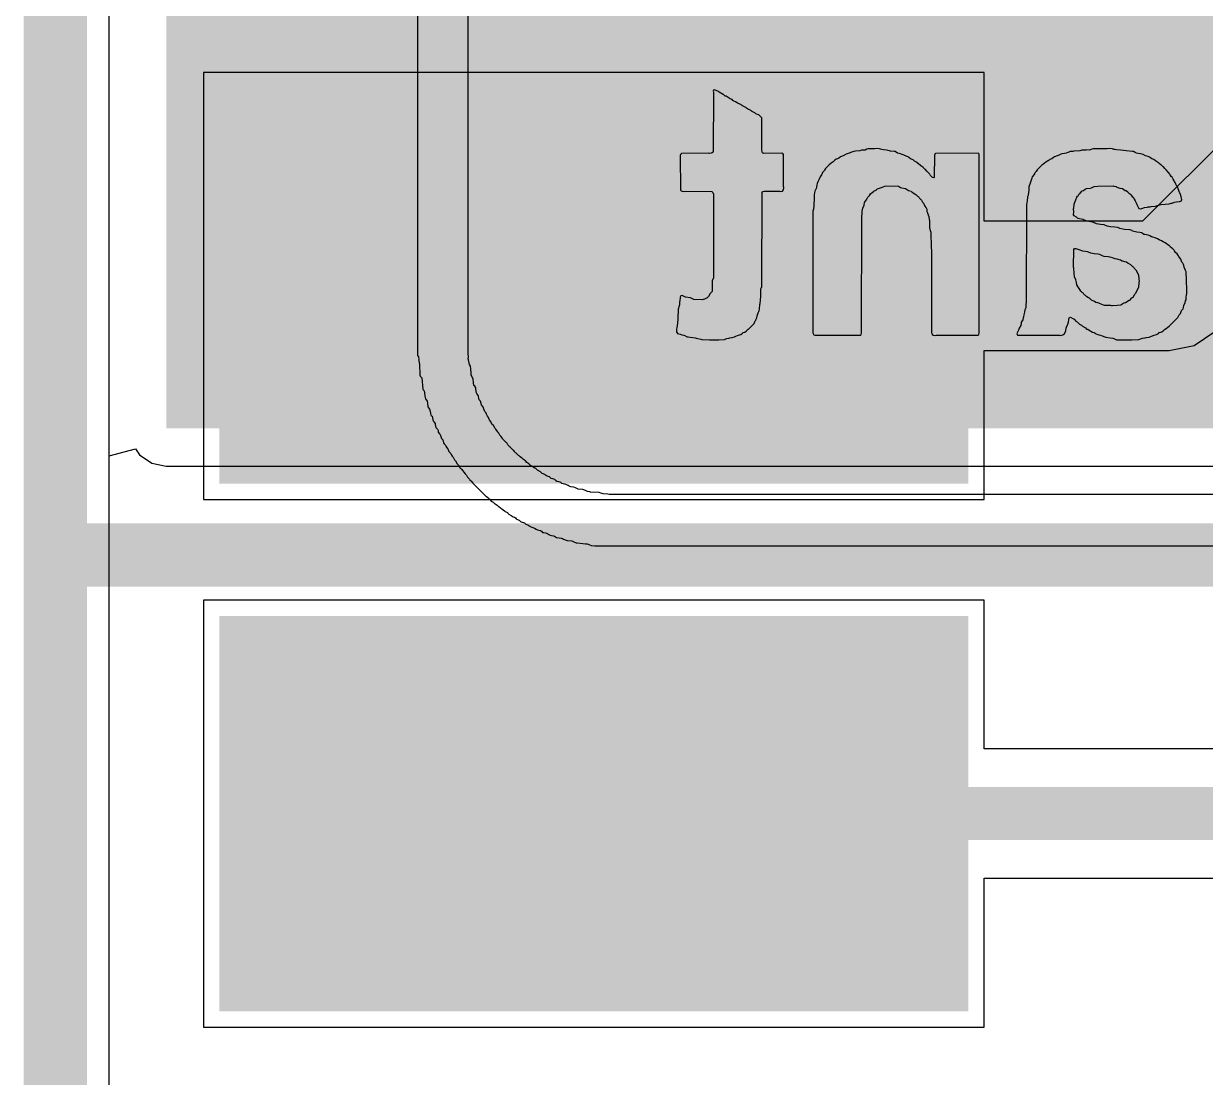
# Model space of a CAD drawing. Header units: inches. Extents: x -48 to 200, y -49 to 27.
# Drawn here: x -0.073 to 0.1508, y 0.832 to 1.0317 of the extents above; entities that cross this region are included whole.
import ezdxf

# ---------------------------------------------------------------- set-up
doc = ezdxf.new("R2010")
doc.units = ezdxf.units.IN
doc.header["$MEASUREMENT"] = 0
for name, color, linetype in [('Board Outline', 216, 'Continuous'), ('Bottom Layer', 5, 'Continuous'), ('Bottom Overlay', 54, 'Continuous'), ('Dimension', 6, 'Continuous'), ('Top Layer', 1, 'Continuous'), ('Top Paste', 8, 'Continuous'), ('Top Solder', 216, 'Continuous')]:
    doc.layers.add(name, color=color, linetype=linetype)

# ---------------------------------------------------------------- blocks, each defined once
blk = doc.blocks.new('ACDC56_41SURKWA_F01_20')
at = {"layer": 'Top Layer'}
for points in [[(0.44094, 0.01654), (0.30709, 0.01654), (0.30709, 0.08346), (0.44094, 0.08346)], [(0.44094, -0.08346), (0.30709, -0.08346), (0.30709, -0.01654), (0.44094, -0.01654)]]:
    blk.add_hatch(color=1, dxfattribs=at).paths.add_polyline_path(points)
at = {"layer": 'Top Paste'}
for points in [[(0.44094, 0.01654), (0.30709, 0.01654), (0.30709, 0.08346), (0.44094, 0.08346)], [(0.44094, -0.08346), (0.30709, -0.08346), (0.30709, -0.01654), (0.44094, -0.01654)]]:
    blk.add_hatch(color=8, dxfattribs=at).paths.add_polyline_path(points)
at = {"layer": 'Top Solder'}
for points in [[(0.44494, 0.01254), (0.30309, 0.01254), (0.30309, 0.08746), (0.44494, 0.08746)], [(0.44494, -0.08746), (0.30309, -0.08746), (0.30309, -0.01254), (0.44494, -0.01254)]]:
    blk.add_hatch(color=216, dxfattribs=at).paths.add_polyline_path(points)

msp = doc.modelspace()

# ---------------------------------------------------------------- hatches: boundary and pattern name
at = {"layer": 'Bottom Layer'}
for points in [[(-0.046, 0.955), (0.014, 0.955), (0.014, 1.676), (-0.046, 1.676)], [(-0.046, 0.955), (0.237, 0.955), (0.237, 1.042), (-0.046, 1.042)]]:
    msp.add_hatch(color=5, dxfattribs=at).paths.add_polyline_path(points)

# ---------------------------------------------------------------- linework, layer by layer
at = {"layer": 'Board Outline'}
msp.add_lwpolyline([(-0.067, -0.069, 0.012, 0.012, 0), (-0.067, 1.931, 0.012, 0.012, 0)], format="xyseb", dxfattribs=at)
at = {"layer": 'Bottom Layer'}
for p, q in [((-0.0568, 0.94976), (-0.0518, 0.95109)), ((-0.0568, -0.0588), (-0.0568, 0.94976)), ((-0.0518, 0.95109), (-0.05105, 0.94995)), ((-0.05105, 0.94995), (-0.04873, 0.94841)), ((-0.04873, 0.94841), (-0.046, 0.94786)), ((-0.046, 0.94786), (0.237, 0.94786))]:
    msp.add_line(p, q, dxfattribs=at)
at = {"layer": 'Bottom Overlay'}
for p, q in [((0.00156, 1.1262), (0.00161, 0.96883)), ((0.01117, 0.97141), (0.01119, 1.12592)), ((0.05768, 1.01911), (0.0576, 1.01887)), ((0.0576, 1.01887), (0.05765, 1.01872)), ((0.05765, 1.01872), (0.0576, 1.00741)), ((0.05778, 1.01916), (0.05768, 1.01911)), ((0.05814, 1.019), (0.05778, 1.01916)), ((0.05861, 1.0188), (0.05814, 1.019)), ((0.05871, 1.01869), (0.05861, 1.0188)), ((0.05949, 1.01828), (0.05871, 1.01869)), ((0.05959, 1.01823), (0.05949, 1.01828)), ((0.05985, 1.01797), (0.05959, 1.01823)), ((0.06005, 1.01792), (0.05985, 1.01797)), ((0.06044, 1.01769), (0.06005, 1.01792)), ((0.06085, 1.01743), (0.06044, 1.01769)), ((0.06119, 1.0173), (0.06085, 1.01743)), ((0.06134, 1.01714), (0.06119, 1.0173)), ((0.06145, 1.01709), (0.06134, 1.01714)), ((0.06153, 1.01702), (0.06145, 1.01709)), ((0.06186, 1.01689), (0.06153, 1.01702)), ((0.06217, 1.01668), (0.06186, 1.01689)), ((0.06235, 1.01655), (0.06217, 1.01668)), ((0.06284, 1.01637), (0.06235, 1.01655)), ((0.06295, 1.01627), (0.06284, 1.01637)), ((0.06305, 1.01622), (0.06295, 1.01627)), ((0.06315, 1.01611), (0.06305, 1.01622)), ((0.06351, 1.01591), (0.06315, 1.01611)), ((0.06377, 1.0158), (0.06351, 1.01591)), ((0.06393, 1.01565), (0.06377, 1.0158)), ((0.06429, 1.01544), (0.06393, 1.01565)), ((0.06465, 1.01529), (0.06429, 1.01544)), ((0.06475, 1.01523), (0.06465, 1.01529)), ((0.06486, 1.01513), (0.06475, 1.01523)), ((0.06504, 1.015), (0.06486, 1.01513)), ((0.06537, 1.01487), (0.06504, 1.015)), ((0.06548, 1.01477), (0.06537, 1.01487)), ((0.06558, 1.01472), (0.06548, 1.01477)), ((0.06571, 1.01459), (0.06558, 1.01472)), ((0.06597, 1.01448), (0.06571, 1.01459)), ((0.06625, 1.01441), (0.06597, 1.01448)), ((0.06679, 1.01387), (0.06625, 1.01441)), ((0.06685, 1.00782), (0.06679, 1.01387)), ((0.05747, 1.00723), (0.05737, 1.00718)), ((0.0575, 1.00731), (0.05747, 1.00723)), ((0.0576, 1.00741), (0.0575, 1.00731)), ((0.0669, 1.00731), (0.06685, 1.00782)), ((0.06697, 1.00723), (0.0669, 1.00731)), ((0.06716, 1.0071), (0.06697, 1.00723)), ((0.08379, 1.00731), (0.08355, 1.00718)), ((0.08404, 1.00741), (0.08379, 1.00731)), ((0.08425, 1.00746), (0.08404, 1.00741)), ((0.08456, 1.00751), (0.08425, 1.00746)), ((0.08541, 1.00759), (0.08456, 1.00751)), ((0.08567, 1.00769), (0.08541, 1.00759)), ((0.08639, 1.00774), (0.08567, 1.00769)), ((0.08673, 1.00793), (0.08639, 1.00774)), ((0.08694, 1.00798), (0.08673, 1.00793)), ((0.0882, 1.00795), (0.08694, 1.00798)), ((0.08856, 1.008), (0.0882, 1.00795)), ((0.08908, 1.00795), (0.08856, 1.008)), ((0.08929, 1.0079), (0.08908, 1.00795)), ((0.08957, 1.00782), (0.08929, 1.0079)), ((0.08988, 1.00777), (0.08957, 1.00782)), ((0.0904, 1.00772), (0.08988, 1.00777)), ((0.09066, 1.00767), (0.0904, 1.00772)), ((0.09099, 1.00759), (0.09066, 1.00767)), ((0.0912, 1.00754), (0.09099, 1.00759)), ((0.09187, 1.00749), (0.0912, 1.00754)), ((0.09208, 1.00743), (0.09187, 1.00749)), ((0.09254, 1.00712), (0.09208, 1.00743)), ((0.12477, 1.00728), (0.12443, 1.00715)), ((0.12498, 1.00733), (0.12477, 1.00728)), ((0.12523, 1.00743), (0.12498, 1.00733)), ((0.12575, 1.00749), (0.12523, 1.00743)), ((0.12591, 1.00754), (0.12575, 1.00749)), ((0.12704, 1.00759), (0.12591, 1.00754)), ((0.12725, 1.00764), (0.12704, 1.00759)), ((0.1274, 1.00769), (0.12725, 1.00764)), ((0.12818, 1.00774), (0.1274, 1.00769)), ((0.12833, 1.0078), (0.12818, 1.00774)), ((0.1288, 1.00774), (0.12833, 1.0078)), ((0.12901, 1.0078), (0.1288, 1.00774)), ((0.12934, 1.00793), (0.12901, 1.0078)), ((0.1296, 1.00798), (0.12934, 1.00793)), ((0.13221, 1.00795), (0.1296, 1.00798)), ((0.13272, 1.008), (0.13221, 1.00795)), ((0.13324, 1.00795), (0.13272, 1.008)), ((0.13352, 1.00787), (0.13324, 1.00795)), ((0.13373, 1.00782), (0.13352, 1.00787)), ((0.13399, 1.00777), (0.13373, 1.00782)), ((0.13482, 1.00772), (0.13399, 1.00777)), ((0.1358, 1.00756), (0.13482, 1.00772)), ((0.13701, 1.00749), (0.1358, 1.00756)), ((0.13722, 1.00743), (0.13701, 1.00749)), ((0.13755, 1.00725), (0.13722, 1.00743)), ((0.13781, 1.00715), (0.13755, 1.00725)), ((0.0514, 1.00689), (0.05135, 1.00669)), ((0.05135, 1.00669), (0.0514, 1.00013)), ((0.05158, 1.00707), (0.0514, 1.00689)), ((0.05675, 1.00712), (0.05158, 1.00707)), ((0.0569, 1.00707), (0.05675, 1.00712)), ((0.05721, 1.00712), (0.0569, 1.00707)), ((0.05737, 1.00718), (0.05721, 1.00712)), ((0.07049, 1.00712), (0.06716, 1.0071)), ((0.07077, 1.00705), (0.07049, 1.00712)), ((0.0709, 1.00687), (0.07077, 1.00705)), ((0.07095, 1.00666), (0.0709, 1.00687)), ((0.07093, 1.0008), (0.07095, 1.00666)), ((0.07994, 1.00527), (0.07952, 1.00485)), ((0.0803, 1.00552), (0.07994, 1.00527)), ((0.0804, 1.00558), (0.0803, 1.00552)), ((0.08058, 1.00576), (0.0804, 1.00558)), ((0.08087, 1.00599), (0.08058, 1.00576)), ((0.08113, 1.00609), (0.08087, 1.00599)), ((0.08141, 1.00622), (0.08113, 1.00609)), ((0.08172, 1.00643), (0.08141, 1.00622)), ((0.08221, 1.00661), (0.08172, 1.00643)), ((0.08278, 1.00697), (0.08221, 1.00661)), ((0.08319, 1.00707), (0.08278, 1.00697)), ((0.08355, 1.00718), (0.08319, 1.00707)), ((0.09285, 1.00707), (0.09254, 1.00712)), ((0.09306, 1.00702), (0.09285, 1.00707)), ((0.09342, 1.00692), (0.09306, 1.00702)), ((0.09378, 1.00676), (0.09342, 1.00692)), ((0.09386, 1.00669), (0.09378, 1.00676)), ((0.09435, 1.0065), (0.09386, 1.00669)), ((0.09455, 1.00645), (0.09435, 1.0065)), ((0.09468, 1.00632), (0.09455, 1.00645)), ((0.09497, 1.00609), (0.09468, 1.00632)), ((0.09548, 1.00589), (0.09497, 1.00609)), ((0.09574, 1.00563), (0.09548, 1.00589)), ((0.0961, 1.00542), (0.09574, 1.00563)), ((0.09621, 1.00537), (0.0961, 1.00542)), ((0.09623, 1.00529), (0.09621, 1.00537)), ((0.09678, 1.0049), (0.09623, 1.00529)), ((0.09954, 1.00674), (0.09949, 1.00255)), ((0.09959, 1.00694), (0.09954, 1.00674)), ((0.09972, 1.00707), (0.09959, 1.00694)), ((0.10778, 1.00712), (0.09972, 1.00707)), ((0.10796, 1.00694), (0.10778, 1.00712)), ((0.10801, 1.00601), (0.10796, 1.00694)), ((0.10801, 1.00596), (0.10801, 1.00601)), ((0.10801, 0.97306), (0.10801, 1.00596)), ((0.12022, 1.00511), (0.11986, 1.0049)), ((0.1203, 1.00519), (0.12022, 1.00511)), ((0.12059, 1.00542), (0.1203, 1.00519)), ((0.12095, 1.00563), (0.12059, 1.00542)), ((0.12105, 1.00568), (0.12095, 1.00563)), ((0.12121, 1.00583), (0.12105, 1.00568)), ((0.12131, 1.00589), (0.12121, 1.00583)), ((0.12139, 1.00596), (0.12131, 1.00589)), ((0.12172, 1.00609), (0.12139, 1.00596)), ((0.12208, 1.00635), (0.12172, 1.00609)), ((0.12226, 1.00643), (0.12208, 1.00635)), ((0.12276, 1.00661), (0.12226, 1.00643)), ((0.12312, 1.00676), (0.12276, 1.00661)), ((0.12322, 1.00681), (0.12312, 1.00676)), ((0.1233, 1.00689), (0.12322, 1.00681)), ((0.12363, 1.00702), (0.1233, 1.00689)), ((0.12415, 1.00707), (0.12363, 1.00702)), ((0.12443, 1.00715), (0.12415, 1.00707)), ((0.13807, 1.0071), (0.13781, 1.00715)), ((0.13851, 1.00702), (0.13807, 1.0071)), ((0.13903, 1.00687), (0.13851, 1.00702)), ((0.13946, 1.00663), (0.13903, 1.00687)), ((0.14001, 1.0065), (0.13946, 1.00663)), ((0.14026, 1.0064), (0.14001, 1.0065)), ((0.14042, 1.00625), (0.14026, 1.0064)), ((0.1407, 1.00607), (0.14042, 1.00625)), ((0.14104, 1.00594), (0.1407, 1.00607)), ((0.1414, 1.00568), (0.14104, 1.00594)), ((0.14176, 1.00547), (0.1414, 1.00568)), ((0.14187, 1.00537), (0.14176, 1.00547)), ((0.14197, 1.00532), (0.14187, 1.00537)), ((0.1421, 1.00519), (0.14197, 1.00532)), ((0.14238, 1.00496), (0.1421, 1.00519)), ((0.0781, 1.00302), (0.07785, 1.00266)), ((0.07816, 1.00312), (0.0781, 1.00302)), ((0.07831, 1.00348), (0.07816, 1.00312)), ((0.07862, 1.00379), (0.07831, 1.00348)), ((0.07867, 1.0039), (0.07862, 1.00379)), ((0.07888, 1.00421), (0.07867, 1.0039)), ((0.07893, 1.00431), (0.07888, 1.00421)), ((0.07901, 1.00434), (0.07893, 1.00431)), ((0.0794, 1.00472), (0.07901, 1.00434)), ((0.07945, 1.00483), (0.0794, 1.00472)), ((0.07952, 1.00485), (0.07945, 1.00483)), ((0.09688, 1.00485), (0.09678, 1.0049)), ((0.09691, 1.00477), (0.09688, 1.00485)), ((0.09703, 1.00465), (0.09691, 1.00477)), ((0.0974, 1.00444), (0.09703, 1.00465)), ((0.09758, 1.00426), (0.0974, 1.00444)), ((0.09763, 1.00415), (0.09758, 1.00426)), ((0.09771, 1.00408), (0.09763, 1.00415)), ((0.09781, 1.00403), (0.09771, 1.00408)), ((0.09809, 1.00374), (0.09781, 1.00403)), ((0.09814, 1.00364), (0.09809, 1.00374)), ((0.09833, 1.00351), (0.09814, 1.00364)), ((0.09856, 1.00323), (0.09833, 1.00351)), ((0.09861, 1.00312), (0.09856, 1.00323)), ((0.09871, 1.00302), (0.09861, 1.00312)), ((0.09876, 1.00292), (0.09871, 1.00302)), ((0.09915, 1.00253), (0.09876, 1.00292)), ((0.11834, 1.00302), (0.11811, 1.00273)), ((0.11855, 1.00338), (0.11834, 1.00302)), ((0.1186, 1.00348), (0.11855, 1.00338)), ((0.11875, 1.00364), (0.1186, 1.00348)), ((0.11896, 1.004), (0.11875, 1.00364)), ((0.11986, 1.0049), (0.11896, 1.004)), ((0.14249, 1.0049), (0.14238, 1.00496)), ((0.1428, 1.00459), (0.14249, 1.0049)), ((0.1429, 1.00454), (0.1428, 1.00459)), ((0.14318, 1.00426), (0.1429, 1.00454)), ((0.14323, 1.00415), (0.14318, 1.00426)), ((0.14342, 1.00397), (0.14323, 1.00415)), ((0.14383, 1.00346), (0.14342, 1.00397)), ((0.14393, 1.00341), (0.14383, 1.00346)), ((0.14411, 1.00317), (0.14393, 1.00341)), ((0.14416, 1.00307), (0.14411, 1.00317)), ((0.14434, 1.00273), (0.14416, 1.00307)), ((0.07098, 1.00064), (0.07093, 1.0008)), ((0.07093, 1.00018), (0.07098, 1.00064)), ((0.07715, 1.00067), (0.0771, 1.00046)), ((0.07723, 1.00116), (0.07715, 1.00067)), ((0.07728, 1.00137), (0.07723, 1.00116)), ((0.07743, 1.00173), (0.07728, 1.00137)), ((0.07769, 1.00219), (0.07743, 1.00173)), ((0.07774, 1.0024), (0.07769, 1.00219)), ((0.07785, 1.00266), (0.07774, 1.0024)), ((0.08872, 1.00036), (0.08908, 1.00051)), ((0.08908, 1.00051), (0.08929, 1.00057)), ((0.08929, 1.00057), (0.08978, 1.00075)), ((0.08978, 1.00075), (0.09011, 1.00088)), ((0.09011, 1.00088), (0.09047, 1.00093)), ((0.09047, 1.00093), (0.0927, 1.00088)), ((0.0927, 1.00088), (0.09311, 1.00062)), ((0.09311, 1.00062), (0.09332, 1.00057)), ((0.09332, 1.00057), (0.09404, 1.00046)), ((0.09941, 1.00248), (0.09915, 1.00253)), ((0.09949, 1.00255), (0.09941, 1.00248)), ((0.11741, 1.00075), (0.11736, 0.99997)), ((0.11746, 1.00095), (0.11741, 1.00075)), ((0.11759, 1.00129), (0.11746, 1.00095)), ((0.11785, 1.00201), (0.11759, 1.00129)), ((0.11793, 1.0024), (0.11785, 1.00201)), ((0.11803, 1.00266), (0.11793, 1.0024)), ((0.11811, 1.00273), (0.11803, 1.00266)), ((0.12833, 1.00046), (0.12903, 1.00054)), ((0.12903, 1.00054), (0.12924, 1.00059)), ((0.12924, 1.00059), (0.12978, 1.00082)), ((0.12978, 1.00082), (0.13043, 1.0009)), ((0.13043, 1.0009), (0.13334, 1.00093)), ((0.13334, 1.00093), (0.1335, 1.00088)), ((0.1335, 1.00088), (0.13396, 1.00082)), ((0.13396, 1.00082), (0.13407, 1.00072)), ((0.13407, 1.00072), (0.13443, 1.00057)), ((0.13443, 1.00057), (0.13463, 1.00051)), ((0.13463, 1.00051), (0.1351, 1.00046)), ((0.14453, 1.00261), (0.14434, 1.00273)), ((0.14473, 1.00224), (0.14453, 1.00261)), ((0.14489, 1.00188), (0.14473, 1.00224)), ((0.14499, 1.00178), (0.14489, 1.00188)), ((0.14512, 1.0016), (0.14499, 1.00178)), ((0.14525, 1.00126), (0.14512, 1.0016)), ((0.1454, 1.0009), (0.14525, 1.00126)), ((0.14546, 1.0008), (0.1454, 1.0009)), ((0.14558, 1.00067), (0.14546, 1.0008)), ((0.14569, 1.00041), (0.14558, 1.00067)), ((0.0514, 1.00013), (0.05153, 1)), ((0.05153, 1), (0.05194, 0.99989)), ((0.05194, 0.99989), (0.05246, 0.99995)), ((0.05246, 0.99995), (0.05737, 0.99989)), ((0.05737, 0.99989), (0.05755, 0.99971)), ((0.05755, 0.99971), (0.05765, 0.99935)), ((0.05765, 0.99935), (0.05768, 0.98352)), ((0.06685, 0.98205), (0.0669, 0.99971)), ((0.0669, 0.99971), (0.06703, 0.99989)), ((0.06703, 0.99989), (0.06723, 0.99995)), ((0.06723, 0.99995), (0.06777, 0.99992)), ((0.06777, 0.99992), (0.07018, 0.99995)), ((0.07018, 0.99995), (0.07033, 0.99989)), ((0.07033, 0.99989), (0.07072, 0.99997)), ((0.07072, 0.99997), (0.07093, 1.00018)), ((0.07671, 0.99853), (0.07666, 0.99723)), ((0.07676, 0.9992), (0.07671, 0.99853)), ((0.07681, 0.99971), (0.07676, 0.9992)), ((0.07687, 0.99992), (0.07681, 0.99971)), ((0.07699, 1.0002), (0.07687, 0.99992)), ((0.0771, 1.00046), (0.07699, 1.0002)), ((0.08642, 0.99796), (0.08663, 0.99827)), ((0.08663, 0.99827), (0.08676, 0.9986)), ((0.08676, 0.9986), (0.08683, 0.99868)), ((0.08683, 0.99868), (0.08689, 0.99878)), ((0.08689, 0.99878), (0.08714, 0.99904)), ((0.08714, 0.99904), (0.08719, 0.99914)), ((0.08719, 0.99914), (0.08743, 0.99943)), ((0.08743, 0.99943), (0.08771, 0.99966)), ((0.08771, 0.99966), (0.08794, 0.99989)), ((0.08794, 0.99989), (0.08805, 0.99995)), ((0.08805, 0.99995), (0.08851, 1.0002)), ((0.08851, 1.0002), (0.08862, 1.00031)), ((0.08862, 1.00031), (0.08872, 1.00036)), ((0.09404, 1.00046), (0.09461, 1.0001)), ((0.09461, 1.0001), (0.0951, 0.99992)), ((0.0951, 0.99992), (0.09517, 0.99984)), ((0.09517, 0.99984), (0.09528, 0.99979)), ((0.09528, 0.99979), (0.09538, 0.99969)), ((0.09538, 0.99969), (0.09548, 0.99964)), ((0.09548, 0.99964), (0.09598, 0.9993)), ((0.09598, 0.9993), (0.09621, 0.99907)), ((0.09621, 0.99907), (0.09631, 0.99902)), ((0.09631, 0.99902), (0.09644, 0.99894)), ((0.09644, 0.99894), (0.09649, 0.99884)), ((0.09649, 0.99884), (0.0966, 0.99873)), ((0.0966, 0.99873), (0.09665, 0.99863)), ((0.09665, 0.99863), (0.09706, 0.99822)), ((0.11715, 0.99889), (0.1171, 0.99806)), ((0.11725, 0.99914), (0.11715, 0.99889)), ((0.11731, 0.99982), (0.11725, 0.99914)), ((0.11736, 0.99997), (0.11731, 0.99982)), ((0.12604, 0.99765), (0.12629, 0.99832)), ((0.12629, 0.99832), (0.12647, 0.99881)), ((0.12647, 0.99881), (0.1266, 0.99899)), ((0.1266, 0.99899), (0.12671, 0.99909)), ((0.12671, 0.99909), (0.12691, 0.99945)), ((0.12691, 0.99945), (0.12709, 0.99958)), ((0.12709, 0.99958), (0.12751, 1)), ((0.12751, 1), (0.12777, 1.0001)), ((0.12777, 1.0001), (0.12805, 1.00033)), ((0.12805, 1.00033), (0.12833, 1.00046)), ((0.1351, 1.00046), (0.13562, 1.0001)), ((0.13562, 1.0001), (0.13582, 1.00005)), ((0.13582, 1.00005), (0.13616, 0.99982)), ((0.13616, 0.99982), (0.13621, 0.99971)), ((0.13621, 0.99971), (0.13634, 0.99958)), ((0.13634, 0.99958), (0.13644, 0.99953)), ((0.13644, 0.99953), (0.13667, 0.99935)), ((0.13667, 0.99935), (0.13673, 0.99925)), ((0.13673, 0.99925), (0.13696, 0.99896)), ((0.13696, 0.99896), (0.13719, 0.99873)), ((0.13719, 0.99873), (0.13732, 0.9984)), ((0.13732, 0.9984), (0.13753, 0.99809)), ((0.14577, 1.00007), (0.14569, 1.00041)), ((0.14592, 0.99971), (0.14577, 1.00007)), ((0.146, 0.99964), (0.14592, 0.99971)), ((0.14613, 0.9993), (0.146, 0.99964)), ((0.14623, 0.99889), (0.14613, 0.9993)), ((0.14633, 0.99863), (0.14623, 0.99889)), ((0.14631, 0.99819), (0.14638, 0.99827)), ((0.14638, 0.99827), (0.14633, 0.99863)), ((0.0765, 0.99615), (0.07648, 0.97309)), ((0.07656, 0.99636), (0.0765, 0.99615)), ((0.07661, 0.99651), (0.07656, 0.99636)), ((0.07666, 0.99723), (0.07661, 0.99651)), ((0.0858, 0.99553), (0.08585, 0.99625)), ((0.08585, 0.99625), (0.0859, 0.99641)), ((0.0859, 0.99641), (0.08596, 0.99672)), ((0.08596, 0.99672), (0.08621, 0.99729)), ((0.08621, 0.99729), (0.08629, 0.99778)), ((0.08629, 0.99778), (0.08642, 0.99796)), ((0.09706, 0.99822), (0.09727, 0.99785)), ((0.09727, 0.99785), (0.09747, 0.99765)), ((0.09747, 0.99765), (0.09768, 0.99708)), ((0.09768, 0.99708), (0.09789, 0.99687)), ((0.09789, 0.99687), (0.09794, 0.99677)), ((0.09794, 0.99677), (0.09804, 0.99651)), ((0.09804, 0.99651), (0.09809, 0.9961)), ((0.09809, 0.9961), (0.0982, 0.99584)), ((0.11694, 0.99744), (0.11689, 0.97874)), ((0.117, 0.9978), (0.11694, 0.99744)), ((0.1171, 0.99806), (0.117, 0.9978)), ((0.12588, 0.99661), (0.12593, 0.99677)), ((0.12591, 0.99602), (0.12588, 0.99661)), ((0.12593, 0.99677), (0.12598, 0.99749)), ((0.12598, 0.99749), (0.12604, 0.99765)), ((0.13753, 0.99809), (0.1376, 0.99801)), ((0.1376, 0.99801), (0.13771, 0.99775)), ((0.13771, 0.99775), (0.13784, 0.99741)), ((0.13784, 0.99741), (0.1382, 0.99669)), ((0.1382, 0.99669), (0.1383, 0.99664)), ((0.1383, 0.99664), (0.13846, 0.99659)), ((0.13846, 0.99659), (0.13882, 0.99664)), ((0.13882, 0.99664), (0.13928, 0.99685)), ((0.13928, 0.99685), (0.13985, 0.9969)), ((0.13985, 0.9969), (0.14001, 0.99695)), ((0.14001, 0.99695), (0.14037, 0.997)), ((0.14037, 0.997), (0.14057, 0.99705)), ((0.14057, 0.99705), (0.1414, 0.9971)), ((0.1414, 0.9971), (0.14156, 0.99716)), ((0.14156, 0.99716), (0.14176, 0.99721)), ((0.14176, 0.99721), (0.14202, 0.99731)), ((0.14202, 0.99731), (0.14243, 0.99741)), ((0.14243, 0.99741), (0.14398, 0.99757)), ((0.14398, 0.99757), (0.14432, 0.99765)), ((0.14432, 0.99765), (0.14453, 0.9977)), ((0.14453, 0.9977), (0.14496, 0.99783)), ((0.14496, 0.99783), (0.14533, 0.99793)), ((0.14533, 0.99793), (0.14592, 0.99801)), ((0.14592, 0.99801), (0.14613, 0.99806)), ((0.14613, 0.99806), (0.14631, 0.99819)), ((0.0857, 0.97306), (0.08575, 0.99537)), ((0.08575, 0.99537), (0.0858, 0.99553)), ((0.0982, 0.99584), (0.09835, 0.99548)), ((0.09835, 0.99548), (0.09845, 0.99512)), ((0.09845, 0.99512), (0.09851, 0.9946)), ((0.09851, 0.9946), (0.09856, 0.99439)), ((0.09856, 0.99439), (0.09858, 0.99318)), ((0.12588, 0.99548), (0.12591, 0.99602)), ((0.12596, 0.99525), (0.12588, 0.99548)), ((0.12642, 0.99499), (0.12596, 0.99525)), ((0.12653, 0.99488), (0.12642, 0.99499)), ((0.12663, 0.99483), (0.12653, 0.99488)), ((0.12671, 0.99475), (0.12663, 0.99483)), ((0.12699, 0.99468), (0.12671, 0.99475)), ((0.12771, 0.99457), (0.12699, 0.99468)), ((0.12836, 0.99424), (0.12771, 0.99457)), ((0.12952, 0.99406), (0.12836, 0.99424)), ((0.13022, 0.99377), (0.12952, 0.99406)), ((0.09858, 0.99318), (0.09856, 0.99295)), ((0.09856, 0.99295), (0.09861, 0.99279)), ((0.09861, 0.99279), (0.09869, 0.99251)), ((0.09869, 0.99251), (0.09882, 0.99217)), ((0.09882, 0.99217), (0.09887, 0.98928)), ((0.13097, 0.99364), (0.13022, 0.99377)), ((0.13164, 0.99359), (0.13097, 0.99364)), ((0.13223, 0.99331), (0.13164, 0.99359)), ((0.13285, 0.99321), (0.13223, 0.99331)), ((0.13371, 0.99313), (0.13285, 0.99321)), ((0.13422, 0.99308), (0.13371, 0.99313)), ((0.13461, 0.99284), (0.13422, 0.99308)), ((0.13518, 0.99274), (0.13461, 0.99284)), ((0.13549, 0.99269), (0.13518, 0.99274)), ((0.13649, 0.99261), (0.13549, 0.99269)), ((0.1367, 0.99256), (0.13649, 0.99261)), ((0.13696, 0.99246), (0.1367, 0.99256)), ((0.13704, 0.99238), (0.13696, 0.99246)), ((0.13729, 0.99228), (0.13704, 0.99238)), ((0.1376, 0.99222), (0.13729, 0.99228)), ((0.13786, 0.99217), (0.1376, 0.99222)), ((0.13843, 0.99212), (0.13786, 0.99217)), ((0.13877, 0.99204), (0.13843, 0.99212)), ((0.13884, 0.99197), (0.13877, 0.99204)), ((0.13915, 0.99176), (0.13884, 0.99197)), ((0.13936, 0.99171), (0.13915, 0.99176)), ((0.14001, 0.99163), (0.13936, 0.99171)), ((0.14029, 0.9915), (0.14001, 0.99163)), ((0.1406, 0.99129), (0.14029, 0.9915)), ((0.14088, 0.99122), (0.1406, 0.99129)), ((0.1413, 0.99111), (0.14088, 0.99122)), ((0.14176, 0.99091), (0.1413, 0.99111)), ((0.14205, 0.99073), (0.14176, 0.99091)), ((0.14254, 0.99055), (0.14205, 0.99073)), ((0.14285, 0.99034), (0.14254, 0.99055)), ((0.14321, 0.99013), (0.14285, 0.99034)), ((0.14393, 0.98962), (0.14321, 0.99013)), ((0.14403, 0.98956), (0.14393, 0.98962)), ((0.14411, 0.98949), (0.14403, 0.98956)), ((0.14416, 0.98938), (0.14411, 0.98949)), ((0.1445, 0.98915), (0.14416, 0.98938)), ((0.09887, 0.98928), (0.09892, 0.98913)), ((0.09892, 0.98913), (0.09897, 0.98876)), ((0.09897, 0.98876), (0.09895, 0.97314)), ((0.12588, 0.98551), (0.12593, 0.98892)), ((0.12593, 0.98892), (0.12606, 0.98905)), ((0.12606, 0.98905), (0.12629, 0.98907)), ((0.12629, 0.98907), (0.1265, 0.98902)), ((0.1265, 0.98902), (0.12707, 0.98882)), ((0.12707, 0.98882), (0.12735, 0.98869)), ((0.12735, 0.98869), (0.12756, 0.98863)), ((0.12756, 0.98863), (0.12808, 0.98858)), ((0.12808, 0.98858), (0.12841, 0.98851)), ((0.12841, 0.98851), (0.12862, 0.98845)), ((0.12862, 0.98845), (0.12906, 0.98827)), ((0.12906, 0.98827), (0.12942, 0.98817)), ((0.12942, 0.98817), (0.12978, 0.98812)), ((0.12978, 0.98812), (0.13048, 0.98804)), ((0.13048, 0.98804), (0.13079, 0.98799)), ((0.13079, 0.98799), (0.13105, 0.98789)), ((0.13105, 0.98789), (0.13112, 0.98781)), ((0.13112, 0.98781), (0.13138, 0.9877)), ((0.13138, 0.9877), (0.13159, 0.98765)), ((0.13159, 0.98765), (0.13244, 0.98758)), ((0.13244, 0.98758), (0.13275, 0.98752)), ((0.13275, 0.98752), (0.13316, 0.98737)), ((0.13316, 0.98737), (0.1335, 0.98724)), ((0.1335, 0.98724), (0.13371, 0.98719)), ((0.13371, 0.98719), (0.13407, 0.98714)), ((0.13407, 0.98714), (0.13427, 0.98708)), ((0.13427, 0.98708), (0.13476, 0.9869)), ((0.1446, 0.9891), (0.1445, 0.98915)), ((0.14484, 0.98882), (0.1446, 0.9891)), ((0.14489, 0.98871), (0.14484, 0.98882)), ((0.14496, 0.98863), (0.14489, 0.98871)), ((0.1452, 0.98835), (0.14496, 0.98863)), ((0.14525, 0.98825), (0.1452, 0.98835)), ((0.14546, 0.98804), (0.14525, 0.98825)), ((0.14571, 0.98768), (0.14546, 0.98804)), ((0.14577, 0.98758), (0.14571, 0.98768)), ((0.14595, 0.98739), (0.14577, 0.98758)), ((0.14615, 0.98708), (0.14595, 0.98739)), ((0.14631, 0.98667), (0.14615, 0.98708)), ((0.12593, 0.98535), (0.12588, 0.98551)), ((0.12598, 0.98437), (0.12593, 0.98535)), ((0.13476, 0.9869), (0.13505, 0.98677)), ((0.13505, 0.98677), (0.13531, 0.98667)), ((0.13531, 0.98667), (0.13551, 0.98662)), ((0.13551, 0.98662), (0.1359, 0.98654)), ((0.1359, 0.98654), (0.13621, 0.98628)), ((0.13621, 0.98628), (0.13665, 0.98605)), ((0.13665, 0.98605), (0.13701, 0.98569)), ((0.13701, 0.98569), (0.13711, 0.98564)), ((0.13711, 0.98564), (0.13729, 0.98546)), ((0.13729, 0.98546), (0.13735, 0.98535)), ((0.13735, 0.98535), (0.13766, 0.98504)), ((0.13766, 0.98504), (0.13802, 0.98437)), ((0.14633, 0.98665), (0.14631, 0.98667)), ((0.14638, 0.98649), (0.14633, 0.98665)), ((0.14657, 0.98631), (0.14638, 0.98649)), ((0.14667, 0.98605), (0.14657, 0.98631)), ((0.14672, 0.98585), (0.14667, 0.98605)), ((0.1468, 0.98551), (0.14672, 0.98585)), ((0.14706, 0.98494), (0.1468, 0.98551)), ((0.14716, 0.98468), (0.14706, 0.98494)), ((0.05744, 0.98298), (0.05739, 0.98096)), ((0.05768, 0.98352), (0.05744, 0.98298)), ((0.12604, 0.9837), (0.12598, 0.98437)), ((0.12632, 0.98311), (0.12604, 0.9837)), ((0.1264, 0.98262), (0.12632, 0.98311)), ((0.1265, 0.9822), (0.1264, 0.98262)), ((0.13802, 0.98437), (0.13817, 0.98401)), ((0.13817, 0.98401), (0.13822, 0.98334)), ((0.13822, 0.98262), (0.13817, 0.98169)), ((0.13822, 0.98334), (0.13828, 0.98282)), ((0.13828, 0.98282), (0.13822, 0.98262)), ((0.14721, 0.98391), (0.14716, 0.98468)), ((0.14726, 0.98375), (0.14721, 0.98391)), ((0.14731, 0.9805), (0.14726, 0.98375)), ((0.05703, 0.98055), (0.05672, 0.97998)), ((0.05716, 0.98068), (0.05703, 0.98055)), ((0.05739, 0.98096), (0.05716, 0.98068)), ((0.06661, 0.98135), (0.06672, 0.98161)), ((0.06664, 0.97983), (0.06661, 0.98135)), ((0.06672, 0.98161), (0.06679, 0.98169)), ((0.06679, 0.98169), (0.06685, 0.98205)), ((0.12668, 0.98187), (0.1265, 0.9822)), ((0.12704, 0.9813), (0.12668, 0.98187)), ((0.12727, 0.98102), (0.12704, 0.9813)), ((0.12733, 0.98091), (0.12727, 0.98102)), ((0.12751, 0.98073), (0.12733, 0.98091)), ((0.12761, 0.98068), (0.12751, 0.98073)), ((0.12774, 0.98055), (0.12761, 0.98068)), ((0.12779, 0.98045), (0.12774, 0.98055)), ((0.12802, 0.98022), (0.12779, 0.98045)), ((0.13755, 0.9805), (0.1374, 0.98034)), ((0.13817, 0.98169), (0.13755, 0.9805)), ((0.14726, 0.98034), (0.14731, 0.9805)), ((0.0512, 0.97843), (0.05112, 0.97805)), ((0.05125, 0.97895), (0.0512, 0.97843)), ((0.0513, 0.97911), (0.05125, 0.97895)), ((0.05135, 0.97983), (0.0513, 0.97911)), ((0.05145, 0.98009), (0.05135, 0.97983)), ((0.05174, 0.98016), (0.05145, 0.98009)), ((0.0521, 0.98001), (0.05174, 0.98016)), ((0.05238, 0.97983), (0.0521, 0.98001)), ((0.05329, 0.9797), (0.05238, 0.97983)), ((0.05396, 0.97939), (0.05329, 0.9797)), ((0.05551, 0.97934), (0.05396, 0.97939)), ((0.05571, 0.97939), (0.05551, 0.97934)), ((0.05597, 0.97949), (0.05571, 0.97939)), ((0.05644, 0.97975), (0.05597, 0.97949)), ((0.05654, 0.9798), (0.05644, 0.97975)), ((0.05672, 0.97998), (0.05654, 0.9798)), ((0.06638, 0.97756), (0.06643, 0.97849)), ((0.06643, 0.97849), (0.06648, 0.97864)), ((0.06648, 0.97864), (0.06654, 0.97931)), ((0.06654, 0.97931), (0.06659, 0.97947)), ((0.06659, 0.97947), (0.06664, 0.97983)), ((0.11684, 0.97859), (0.11679, 0.97781)), ((0.11689, 0.97874), (0.11684, 0.97859)), ((0.12813, 0.98016), (0.12802, 0.98022)), ((0.12836, 0.97993), (0.12813, 0.98016)), ((0.12867, 0.97972), (0.12836, 0.97993)), ((0.1287, 0.9797), (0.12867, 0.97972)), ((0.12885, 0.97965), (0.1287, 0.9797)), ((0.12895, 0.9796), (0.12885, 0.97965)), ((0.12911, 0.97944), (0.12895, 0.9796)), ((0.12929, 0.97931), (0.12911, 0.97944)), ((0.12981, 0.97905), (0.12929, 0.97931)), ((0.13009, 0.97882), (0.12981, 0.97905)), ((0.13045, 0.97877), (0.13009, 0.97882)), ((0.13066, 0.97872), (0.13045, 0.97877)), ((0.1312, 0.97849), (0.13066, 0.97872)), ((0.13154, 0.97836), (0.1312, 0.97849)), ((0.13169, 0.9783), (0.13154, 0.97836)), ((0.13293, 0.97825), (0.13169, 0.9783)), ((0.13309, 0.9782), (0.13293, 0.97825)), ((0.13321, 0.97823), (0.13309, 0.9782)), ((0.13409, 0.97828), (0.13321, 0.97823)), ((0.13484, 0.97836), (0.13409, 0.97828)), ((0.13541, 0.97872), (0.13484, 0.97836)), ((0.13572, 0.97877), (0.13541, 0.97872)), ((0.13639, 0.97923), (0.13572, 0.97877)), ((0.13649, 0.97929), (0.13639, 0.97923)), ((0.13667, 0.97947), (0.13649, 0.97929)), ((0.13673, 0.97957), (0.13667, 0.97947)), ((0.13696, 0.97975), (0.13673, 0.97957)), ((0.13706, 0.9798), (0.13696, 0.97975)), ((0.13735, 0.98024), (0.13706, 0.9798)), ((0.1374, 0.98034), (0.13735, 0.98024)), ((0.14669, 0.97792), (0.14677, 0.9783)), ((0.14677, 0.9783), (0.14698, 0.97887)), ((0.14698, 0.97887), (0.14708, 0.97913)), ((0.14708, 0.97913), (0.14716, 0.97936)), ((0.14716, 0.97936), (0.14721, 0.97972)), ((0.14721, 0.97972), (0.14726, 0.98034)), ((0.05099, 0.97756), (0.05091, 0.97572)), ((0.05104, 0.97776), (0.05099, 0.97756)), ((0.05112, 0.97805), (0.05104, 0.97776)), ((0.06571, 0.97559), (0.06586, 0.97595)), ((0.06586, 0.97595), (0.06594, 0.97629)), ((0.06594, 0.97629), (0.06615, 0.97686)), ((0.06615, 0.97686), (0.06625, 0.97712)), ((0.06625, 0.97712), (0.06633, 0.97735)), ((0.06633, 0.97735), (0.06638, 0.97756)), ((0.11633, 0.97595), (0.11627, 0.97559)), ((0.11638, 0.97616), (0.11633, 0.97595)), ((0.11643, 0.97652), (0.11638, 0.97616)), ((0.11648, 0.97673), (0.11643, 0.97652)), ((0.11656, 0.97701), (0.11648, 0.97673)), ((0.11664, 0.97745), (0.11656, 0.97701)), ((0.11679, 0.97781), (0.11664, 0.97745)), ((0.12495, 0.97564), (0.12503, 0.97593)), ((0.12503, 0.97593), (0.12513, 0.97603)), ((0.12513, 0.97603), (0.12529, 0.97608)), ((0.12529, 0.97608), (0.12575, 0.97583)), ((0.14525, 0.97564), (0.14561, 0.97601)), ((0.14561, 0.97601), (0.14571, 0.97626)), ((0.14571, 0.97626), (0.14587, 0.97652)), ((0.14587, 0.97652), (0.14613, 0.97678)), ((0.14613, 0.97678), (0.14633, 0.9773)), ((0.14633, 0.9773), (0.14659, 0.97766)), ((0.14659, 0.97766), (0.14669, 0.97792)), ((0.05065, 0.97381), (0.05063, 0.97327)), ((0.0507, 0.97402), (0.05065, 0.97381)), ((0.05076, 0.97448), (0.0507, 0.97402)), ((0.05086, 0.9749), (0.05076, 0.97448)), ((0.05091, 0.97572), (0.05086, 0.9749)), ((0.06406, 0.97363), (0.06424, 0.97376)), ((0.06424, 0.97376), (0.06429, 0.97376)), ((0.06429, 0.97376), (0.06493, 0.9744)), ((0.06493, 0.9744), (0.06499, 0.97451)), ((0.06499, 0.97451), (0.06535, 0.97487)), ((0.06535, 0.97487), (0.06553, 0.97536)), ((0.06553, 0.97536), (0.06566, 0.97549)), ((0.06566, 0.97549), (0.06571, 0.97559)), ((0.11555, 0.97399), (0.11545, 0.97363)), ((0.11586, 0.97451), (0.11555, 0.97399)), ((0.11591, 0.97492), (0.11586, 0.97451)), ((0.11596, 0.97513), (0.11591, 0.97492)), ((0.11627, 0.97559), (0.11596, 0.97513)), ((0.12438, 0.97353), (0.12446, 0.97397)), ((0.12446, 0.97397), (0.12451, 0.97417)), ((0.12451, 0.97417), (0.1248, 0.97471)), ((0.1248, 0.97471), (0.1249, 0.97513)), ((0.1249, 0.97513), (0.12495, 0.97564)), ((0.12575, 0.97583), (0.12585, 0.97572)), ((0.12585, 0.97572), (0.12596, 0.97567)), ((0.12596, 0.97567), (0.12632, 0.97531)), ((0.12632, 0.97531), (0.12642, 0.97526)), ((0.12642, 0.97526), (0.12653, 0.97515)), ((0.12653, 0.97515), (0.12663, 0.9751)), ((0.12663, 0.9751), (0.12676, 0.97497)), ((0.12676, 0.97497), (0.12678, 0.9749)), ((0.12678, 0.9749), (0.12689, 0.97484)), ((0.12689, 0.97484), (0.12699, 0.97474)), ((0.12699, 0.97474), (0.12735, 0.97453)), ((0.12735, 0.97453), (0.12756, 0.97433)), ((0.12756, 0.97433), (0.12813, 0.97402)), ((0.12813, 0.97402), (0.12833, 0.97381)), ((0.12833, 0.97381), (0.12854, 0.97376)), ((0.12854, 0.97376), (0.12901, 0.9735)), ((0.14287, 0.97353), (0.143, 0.97366)), ((0.143, 0.97366), (0.14311, 0.97371)), ((0.14311, 0.97371), (0.1436, 0.97404)), ((0.1436, 0.97404), (0.14373, 0.97417)), ((0.14373, 0.97417), (0.14398, 0.97433)), ((0.14398, 0.97433), (0.1452, 0.97554)), ((0.1452, 0.97554), (0.14525, 0.97564)), ((0.01122, 0.9695), (0.01117, 0.97141)), ((0.05063, 0.97327), (0.05086, 0.97298)), ((0.05086, 0.97298), (0.05112, 0.97288)), ((0.05112, 0.97288), (0.05132, 0.97283)), ((0.05132, 0.97283), (0.05169, 0.97273)), ((0.05169, 0.97273), (0.05207, 0.97265)), ((0.05207, 0.97265), (0.05233, 0.97255)), ((0.05233, 0.97255), (0.05241, 0.97247)), ((0.05241, 0.97247), (0.05267, 0.97236)), ((0.05267, 0.97236), (0.05287, 0.97231)), ((0.05287, 0.97231), (0.05324, 0.97226)), ((0.05324, 0.97226), (0.05375, 0.97221)), ((0.05375, 0.97221), (0.05419, 0.97213)), ((0.05419, 0.97213), (0.0544, 0.97208)), ((0.0544, 0.97208), (0.05468, 0.972)), ((0.05468, 0.972), (0.05528, 0.97187)), ((0.05528, 0.97187), (0.05548, 0.97182)), ((0.05548, 0.97182), (0.05693, 0.97177)), ((0.05693, 0.97177), (0.0585, 0.97174)), ((0.0585, 0.97174), (0.05866, 0.9718)), ((0.05866, 0.9718), (0.05974, 0.97185)), ((0.05974, 0.97185), (0.06, 0.97195)), ((0.06, 0.97195), (0.06021, 0.972)), ((0.06021, 0.972), (0.06057, 0.97211)), ((0.06057, 0.97211), (0.06078, 0.97216)), ((0.06078, 0.97216), (0.06122, 0.97224)), ((0.06122, 0.97224), (0.06163, 0.97234)), ((0.06163, 0.97234), (0.06189, 0.97244)), ((0.06189, 0.97244), (0.06222, 0.97262)), ((0.06222, 0.97262), (0.06258, 0.97273)), ((0.06258, 0.97273), (0.06287, 0.9728)), ((0.06287, 0.9728), (0.06318, 0.97301)), ((0.06318, 0.97301), (0.06331, 0.97314)), ((0.06331, 0.97314), (0.06357, 0.97324)), ((0.06357, 0.97324), (0.06393, 0.97345)), ((0.06393, 0.97345), (0.064, 0.97353)), ((0.064, 0.97353), (0.06406, 0.97363)), ((0.07648, 0.97309), (0.07658, 0.97283)), ((0.07658, 0.97283), (0.07668, 0.97273)), ((0.07668, 0.97273), (0.07689, 0.97267)), ((0.07689, 0.97267), (0.08544, 0.97265)), ((0.08544, 0.97265), (0.08562, 0.97278)), ((0.08562, 0.97278), (0.0857, 0.97306)), ((0.09895, 0.97314), (0.099, 0.97293)), ((0.099, 0.97293), (0.0992, 0.97267)), ((0.0992, 0.97267), (0.09972, 0.97262)), ((0.09972, 0.97262), (0.09987, 0.97267)), ((0.09987, 0.97267), (0.10775, 0.97265)), ((0.10775, 0.97265), (0.10793, 0.97278)), ((0.10793, 0.97278), (0.10801, 0.97306)), ((0.11545, 0.97363), (0.11514, 0.97296)), ((0.11514, 0.97296), (0.11519, 0.97275)), ((0.11519, 0.97275), (0.11527, 0.97267)), ((0.11527, 0.97267), (0.11555, 0.97265)), ((0.11555, 0.97265), (0.12322, 0.97267)), ((0.12322, 0.97267), (0.12338, 0.97262)), ((0.12338, 0.97262), (0.12381, 0.9727)), ((0.12381, 0.9727), (0.1241, 0.97288)), ((0.1241, 0.97288), (0.12418, 0.97296)), ((0.12418, 0.97296), (0.12423, 0.97306)), ((0.12423, 0.97306), (0.12433, 0.97332)), ((0.12433, 0.97332), (0.12438, 0.97353)), ((0.12901, 0.9735), (0.12911, 0.9734)), ((0.12911, 0.9734), (0.12947, 0.97324)), ((0.12947, 0.97324), (0.12975, 0.97317)), ((0.12975, 0.97317), (0.13017, 0.97291)), ((0.13017, 0.97291), (0.13045, 0.97278)), ((0.13045, 0.97278), (0.13066, 0.97273)), ((0.13066, 0.97273), (0.13099, 0.97265)), ((0.13099, 0.97265), (0.13125, 0.97255)), ((0.13125, 0.97255), (0.13179, 0.97231)), ((0.13179, 0.97231), (0.132, 0.97226)), ((0.132, 0.97226), (0.1328, 0.97213)), ((0.1328, 0.97213), (0.13327, 0.97208)), ((0.13327, 0.97208), (0.13347, 0.97203)), ((0.13347, 0.97203), (0.13401, 0.9718)), ((0.13401, 0.9718), (0.13675, 0.97174)), ((0.13675, 0.97174), (0.13691, 0.9718)), ((0.13691, 0.9718), (0.13825, 0.97185)), ((0.13825, 0.97185), (0.13872, 0.97205)), ((0.13872, 0.97205), (0.13892, 0.97211)), ((0.13892, 0.97211), (0.13944, 0.97216)), ((0.13944, 0.97216), (0.13959, 0.97221)), ((0.13959, 0.97221), (0.14019, 0.97229)), ((0.14019, 0.97229), (0.1406, 0.97244)), ((0.1406, 0.97244), (0.14114, 0.97267)), ((0.14114, 0.97267), (0.14156, 0.97278)), ((0.14156, 0.97278), (0.14192, 0.97298)), ((0.14192, 0.97298), (0.14207, 0.97314)), ((0.14207, 0.97314), (0.14236, 0.97322)), ((0.14236, 0.97322), (0.14256, 0.97327)), ((0.14256, 0.97327), (0.14287, 0.97353)), ((0.01117, 0.96934), (0.01122, 0.9695)), ((0.01119, 0.96921), (0.01117, 0.96934)), ((0.01124, 0.96849), (0.01119, 0.96921)), ((0.00161, 0.96883), (0.00182, 0.96852)), ((0.00182, 0.96852), (0.00184, 0.96803)), ((0.00184, 0.96803), (0.00182, 0.968)), ((0.00182, 0.968), (0.00187, 0.96785)), ((0.00187, 0.96785), (0.00192, 0.96738)), ((0.00192, 0.96738), (0.00197, 0.96723)), ((0.00197, 0.96723), (0.00205, 0.96508)), ((0.01122, 0.96816), (0.01124, 0.96849)), ((0.01127, 0.96795), (0.01122, 0.96816)), ((0.01135, 0.96766), (0.01127, 0.96795)), ((0.01143, 0.96707), (0.01135, 0.96766)), ((0.01163, 0.96676), (0.01143, 0.96707)), ((0.00205, 0.96508), (0.00213, 0.9649)), ((0.00213, 0.9649), (0.00239, 0.96454)), ((0.01168, 0.9663), (0.01163, 0.96676)), ((0.01174, 0.96547), (0.01168, 0.9663)), ((0.01179, 0.96511), (0.01174, 0.96547)), ((0.01215, 0.96433), (0.01179, 0.96511)), ((0.00239, 0.96454), (0.00259, 0.96242)), ((0.0122, 0.96371), (0.01215, 0.96433)), ((0.0123, 0.96309), (0.0122, 0.96371)), ((0.01243, 0.96296), (0.0123, 0.96309)), ((0.01266, 0.96268), (0.01243, 0.96296)), ((0.01272, 0.96185), (0.01266, 0.96268)), ((0.00259, 0.96242), (0.0027, 0.96232)), ((0.0027, 0.96232), (0.00275, 0.96222)), ((0.00275, 0.96222), (0.00285, 0.96211)), ((0.00285, 0.96211), (0.00295, 0.96175)), ((0.00295, 0.96175), (0.00301, 0.96108)), ((0.00301, 0.96108), (0.00306, 0.96087)), ((0.00306, 0.96087), (0.00311, 0.96061)), ((0.00311, 0.96061), (0.00342, 0.96015)), ((0.01282, 0.9616), (0.01272, 0.96185)), ((0.01297, 0.96144), (0.01282, 0.9616)), ((0.01316, 0.96116), (0.01297, 0.96144)), ((0.01323, 0.96061), (0.01316, 0.96116)), ((0.01328, 0.96041), (0.01323, 0.96061)), ((0.01339, 0.9603), (0.01328, 0.96041)), ((0.01344, 0.9602), (0.01339, 0.9603)), ((0.00342, 0.96015), (0.00347, 0.95979)), ((0.00347, 0.95979), (0.00355, 0.95909)), ((0.00355, 0.95909), (0.00373, 0.95881)), ((0.00373, 0.95881), (0.00388, 0.95865)), ((0.00388, 0.95865), (0.00399, 0.95824)), ((0.00399, 0.95824), (0.00404, 0.95783)), ((0.01352, 0.96012), (0.01344, 0.9602)), ((0.01375, 0.95948), (0.01352, 0.96012)), ((0.01411, 0.95896), (0.01375, 0.95948)), ((0.01416, 0.95865), (0.01411, 0.95896)), ((0.01432, 0.95829), (0.01416, 0.95865)), ((0.01437, 0.95819), (0.01432, 0.95829)), ((0.01455, 0.95801), (0.01437, 0.95819)), ((0.01468, 0.95767), (0.01455, 0.95801)), ((0.00404, 0.95783), (0.00414, 0.95757)), ((0.00414, 0.95757), (0.00419, 0.95746)), ((0.00419, 0.95746), (0.00435, 0.95731)), ((0.00435, 0.95731), (0.00445, 0.95705)), ((0.00445, 0.95705), (0.00453, 0.95661)), ((0.00453, 0.95661), (0.00458, 0.95641)), ((0.00458, 0.95641), (0.00466, 0.95633)), ((0.00466, 0.95633), (0.00471, 0.95622)), ((0.00471, 0.95622), (0.00492, 0.95591)), ((0.00492, 0.95591), (0.00497, 0.95571)), ((0.01478, 0.95741), (0.01468, 0.95767)), ((0.01486, 0.95733), (0.01478, 0.95741)), ((0.01507, 0.95703), (0.01486, 0.95733)), ((0.01525, 0.95653), (0.01507, 0.95703)), ((0.01532, 0.95646), (0.01525, 0.95653)), ((0.01558, 0.95615), (0.01532, 0.95646)), ((0.01571, 0.95581), (0.01558, 0.95615)), ((0.01597, 0.95555), (0.01571, 0.95581)), ((0.00497, 0.95571), (0.0051, 0.95517)), ((0.0051, 0.95517), (0.00536, 0.95486)), ((0.00536, 0.95486), (0.00549, 0.95457)), ((0.00549, 0.95457), (0.00554, 0.95426)), ((0.00554, 0.95426), (0.00577, 0.95398)), ((0.00577, 0.95398), (0.00585, 0.9539)), ((0.00585, 0.9539), (0.0059, 0.9538)), ((0.0059, 0.9538), (0.00595, 0.95364)), ((0.00595, 0.95364), (0.006, 0.95344)), ((0.01628, 0.95498), (0.01597, 0.95555)), ((0.01641, 0.95486), (0.01628, 0.95498)), ((0.01675, 0.95437), (0.01641, 0.95486)), ((0.0168, 0.95426), (0.01675, 0.95437)), ((0.01687, 0.95424), (0.0168, 0.95426)), ((0.0169, 0.95416), (0.01687, 0.95424)), ((0.017, 0.95406), (0.0169, 0.95416)), ((0.01721, 0.95369), (0.017, 0.95406)), ((0.01726, 0.95359), (0.01721, 0.95369)), ((0.01734, 0.95356), (0.01726, 0.95359)), ((0.01747, 0.95344), (0.01734, 0.95356)), ((0.006, 0.95344), (0.00613, 0.9531)), ((0.00613, 0.9531), (0.00642, 0.95282)), ((0.00642, 0.95282), (0.00654, 0.95227)), ((0.00654, 0.95227), (0.00667, 0.95209)), ((0.00667, 0.95209), (0.00693, 0.95183)), ((0.00693, 0.95183), (0.00698, 0.95163)), ((0.00698, 0.95163), (0.00719, 0.95127)), ((0.00719, 0.95127), (0.0074, 0.95096)), ((0.01773, 0.95307), (0.01747, 0.95344)), ((0.01778, 0.95297), (0.01773, 0.95307)), ((0.01804, 0.95271), (0.01778, 0.95297)), ((0.01809, 0.95261), (0.01804, 0.95271)), ((0.01832, 0.95238), (0.01809, 0.95261)), ((0.01842, 0.95232), (0.01832, 0.95238)), ((0.0185, 0.95225), (0.01842, 0.95232)), ((0.01871, 0.95189), (0.0185, 0.95225)), ((0.01897, 0.95163), (0.01871, 0.95189)), ((0.01902, 0.95152), (0.01897, 0.95163)), ((0.0192, 0.95134), (0.01902, 0.95152)), ((0.0193, 0.95129), (0.0192, 0.95134)), ((0.01953, 0.95106), (0.0193, 0.95129)), ((0.0074, 0.95096), (0.00753, 0.95062)), ((0.00753, 0.95062), (0.00791, 0.95023)), ((0.00791, 0.95023), (0.00804, 0.9499)), ((0.00804, 0.9499), (0.00817, 0.94972)), ((0.00817, 0.94972), (0.00827, 0.94961)), ((0.00827, 0.94961), (0.00833, 0.94951)), ((0.00833, 0.94951), (0.00858, 0.94905)), ((0.00858, 0.94905), (0.00871, 0.94892)), ((0.01959, 0.95096), (0.01953, 0.95106)), ((0.01972, 0.95083), (0.01959, 0.95096)), ((0.01982, 0.95078), (0.01972, 0.95083)), ((0.02, 0.95059), (0.01982, 0.95078)), ((0.02005, 0.95049), (0.02, 0.95059)), ((0.02018, 0.95036), (0.02005, 0.95049)), ((0.02028, 0.95031), (0.02018, 0.95036)), ((0.02075, 0.94985), (0.02028, 0.95031)), ((0.02085, 0.94979), (0.02075, 0.94985)), ((0.02103, 0.94961), (0.02085, 0.94979)), ((0.02132, 0.94938), (0.02103, 0.94961)), ((0.02142, 0.94933), (0.02132, 0.94938)), ((0.02168, 0.94907), (0.02142, 0.94933)), ((0.02204, 0.94881), (0.02168, 0.94907)), ((0.00871, 0.94892), (0.00882, 0.94886)), ((0.00882, 0.94886), (0.00913, 0.94824)), ((0.00913, 0.94824), (0.00936, 0.94801)), ((0.00936, 0.94801), (0.00962, 0.94755)), ((0.00962, 0.94755), (0.0097, 0.94747)), ((0.0097, 0.94747), (0.0098, 0.94742)), ((0.0098, 0.94742), (0.00988, 0.94734)), ((0.00988, 0.94734), (0.00993, 0.94724)), ((0.00993, 0.94724), (0.01016, 0.94695)), ((0.01016, 0.94695), (0.01039, 0.94672)), ((0.0223, 0.9485), (0.02204, 0.94881)), ((0.02266, 0.9483), (0.0223, 0.9485)), ((0.02292, 0.94804), (0.02266, 0.9483)), ((0.02338, 0.94778), (0.02292, 0.94804)), ((0.02351, 0.94765), (0.02338, 0.94778)), ((0.0238, 0.94742), (0.02351, 0.94765)), ((0.024, 0.94737), (0.0238, 0.94742)), ((0.02431, 0.94706), (0.024, 0.94737)), ((0.02488, 0.94675), (0.02431, 0.94706)), ((0.01039, 0.94672), (0.0106, 0.94636)), ((0.0106, 0.94636), (0.01086, 0.9461)), ((0.01086, 0.9461), (0.01106, 0.94574)), ((0.01106, 0.94574), (0.01124, 0.94556)), ((0.01124, 0.94556), (0.01135, 0.94551)), ((0.01135, 0.94551), (0.01148, 0.94538)), ((0.01148, 0.94538), (0.01153, 0.94527)), ((0.01153, 0.94527), (0.01179, 0.94502)), ((0.01179, 0.94502), (0.01184, 0.94491)), ((0.01184, 0.94491), (0.01207, 0.94463)), ((0.01207, 0.94463), (0.01455, 0.94215)), ((0.02498, 0.9467), (0.02488, 0.94675)), ((0.02522, 0.94646), (0.02498, 0.9467)), ((0.02571, 0.94628), (0.02522, 0.94646)), ((0.02586, 0.94613), (0.02571, 0.94628)), ((0.02604, 0.946), (0.02586, 0.94613)), ((0.02638, 0.94587), (0.02604, 0.946)), ((0.02658, 0.94582), (0.02638, 0.94587)), ((0.02692, 0.94548), (0.02658, 0.94582)), ((0.02726, 0.9454), (0.02692, 0.94548)), ((0.02762, 0.9453), (0.02726, 0.9454)), ((0.02769, 0.94522), (0.02762, 0.9453)), ((0.02775, 0.94512), (0.02769, 0.94522)), ((0.02798, 0.94494), (0.02775, 0.94512)), ((0.02839, 0.94489), (0.02798, 0.94494)), ((0.02865, 0.94478), (0.02839, 0.94489)), ((0.02875, 0.94473), (0.02865, 0.94478)), ((0.02893, 0.94455), (0.02875, 0.94473)), ((0.02919, 0.94445), (0.02893, 0.94455)), ((0.02968, 0.94437), (0.02919, 0.94445)), ((0.03015, 0.94416), (0.02968, 0.94437)), ((0.03033, 0.94404), (0.03015, 0.94416)), ((0.03066, 0.94391), (0.03033, 0.94404)), ((0.03118, 0.94385), (0.03066, 0.94391)), ((0.03154, 0.94375), (0.03118, 0.94385)), ((0.03165, 0.94365), (0.03154, 0.94375)), ((0.03201, 0.94344), (0.03165, 0.94365)), ((0.03289, 0.94339), (0.03201, 0.94344)), ((0.03309, 0.94334), (0.03289, 0.94339)), ((0.03353, 0.94316), (0.03309, 0.94334)), ((0.03379, 0.94305), (0.03353, 0.94316)), ((0.03423, 0.94298), (0.03379, 0.94305)), ((0.03438, 0.94292), (0.03423, 0.94298)), ((0.03598, 0.94287), (0.03438, 0.94292)), ((0.03632, 0.94274), (0.03598, 0.94287)), ((0.03658, 0.94264), (0.03632, 0.94274)), ((0.03679, 0.94259), (0.03658, 0.94264)), ((0.03766, 0.94254), (0.03679, 0.94259)), ((0.03792, 0.94249), (0.03766, 0.94254)), ((0.40504, 0.94243), (0.03792, 0.94249)), ((0.01455, 0.94215), (0.01465, 0.9421)), ((0.01465, 0.9421), (0.01494, 0.94187)), ((0.01494, 0.94187), (0.01517, 0.94163)), ((0.01517, 0.94163), (0.01527, 0.94158)), ((0.01527, 0.94158), (0.01535, 0.9415)), ((0.01535, 0.9415), (0.0154, 0.9414)), ((0.0154, 0.9414), (0.01558, 0.94122)), ((0.01558, 0.94122), (0.01594, 0.94101)), ((0.01594, 0.94101), (0.0162, 0.94076)), ((0.0162, 0.94076), (0.01631, 0.9407)), ((0.01631, 0.9407), (0.01667, 0.94045)), ((0.01667, 0.94045), (0.01687, 0.94024)), ((0.01687, 0.94024), (0.01698, 0.94019)), ((0.01698, 0.94019), (0.01734, 0.93993)), ((0.01734, 0.93993), (0.01749, 0.93977)), ((0.01749, 0.93977), (0.0176, 0.93972)), ((0.0176, 0.93972), (0.01809, 0.93939)), ((0.01809, 0.93939), (0.01822, 0.93926)), ((0.01822, 0.93926), (0.01866, 0.93903)), ((0.01866, 0.93903), (0.01871, 0.93892)), ((0.01871, 0.93892), (0.01889, 0.93874)), ((0.01889, 0.93874), (0.01935, 0.93848)), ((0.01935, 0.93848), (0.01972, 0.93822)), ((0.01972, 0.93822), (0.02, 0.93815)), ((0.02, 0.93815), (0.02018, 0.93802)), ((0.02018, 0.93802), (0.02031, 0.93784)), ((0.02031, 0.93784), (0.02039, 0.93776)), ((0.02039, 0.93776), (0.02064, 0.93766)), ((0.02064, 0.93766), (0.02085, 0.9376)), ((0.02085, 0.9376), (0.02114, 0.93737)), ((0.02114, 0.93737), (0.02121, 0.93729)), ((0.02121, 0.93729), (0.02186, 0.93706)), ((0.02186, 0.93706), (0.02204, 0.93688)), ((0.02204, 0.93688), (0.02214, 0.93683)), ((0.02214, 0.93683), (0.0225, 0.93668)), ((0.0225, 0.93668), (0.02287, 0.93647)), ((0.02287, 0.93647), (0.02297, 0.93637)), ((0.02297, 0.93637), (0.02323, 0.93626)), ((0.02323, 0.93626), (0.02343, 0.93621)), ((0.02343, 0.93621), (0.02377, 0.93608)), ((0.02377, 0.93608), (0.02408, 0.93587)), ((0.02408, 0.93587), (0.02436, 0.93575)), ((0.02436, 0.93575), (0.02457, 0.93569)), ((0.02457, 0.93569), (0.02491, 0.93562)), ((0.02491, 0.93562), (0.02509, 0.93549)), ((0.02509, 0.93549), (0.02529, 0.93528)), ((0.02529, 0.93528), (0.0255, 0.93523)), ((0.0255, 0.93523), (0.02586, 0.93518)), ((0.02586, 0.93518), (0.02612, 0.93513)), ((0.02612, 0.93513), (0.02648, 0.93487)), ((0.02648, 0.93487), (0.02674, 0.93476)), ((0.02674, 0.93476), (0.02695, 0.93471)), ((0.02695, 0.93471), (0.02738, 0.93463)), ((0.02738, 0.93463), (0.02757, 0.93456)), ((0.02757, 0.93456), (0.02793, 0.9343)), ((0.02793, 0.9343), (0.02842, 0.93422)), ((0.02842, 0.93422), (0.02888, 0.93417)), ((0.02888, 0.93417), (0.02909, 0.93412)), ((0.02909, 0.93412), (0.02927, 0.93399)), ((0.02927, 0.93399), (0.02974, 0.93378)), ((0.02974, 0.93378), (0.02994, 0.93373)), ((0.02994, 0.93373), (0.03082, 0.93368)), ((0.03082, 0.93368), (0.03108, 0.93358)), ((0.03108, 0.93358), (0.03165, 0.93332)), ((0.03165, 0.93332), (0.03185, 0.93327)), ((0.03185, 0.93327), (0.03291, 0.93319)), ((0.03291, 0.93319), (0.03343, 0.93314)), ((0.03343, 0.93314), (0.03374, 0.93309)), ((0.03374, 0.93309), (0.03394, 0.93303)), ((0.03394, 0.93303), (0.03449, 0.9328)), ((0.03449, 0.9328), (0.03516, 0.93275)), ((0.03516, 0.93275), (0.0397, 0.9327)), ((0.0397, 0.9327), (0.41189, 0.93275))]:
    msp.add_line(p, q, dxfattribs=at)
at = {"layer": 'Dimension'}
msp.add_lwpolyline([(-0.067, 0.931, 0.012, 0.012, 0), (3.933, 0.931, 0.012, 0.012, 0)], format="xyseb", dxfattribs=at)
msp.add_lwpolyline([(-0.07, 0.931, 0.006, 0.006, 1), (-0.064, 0.931, 0.006, 0.006, 1)], format="xyseb", close=True, dxfattribs=at)
at = {"layer": 'Top Layer'}
for p, q in [((-0.0568, -0.0588), (-0.0568, 1.9208)), ((0.20946, 1.06476), (0.13893, 0.99424)), ((0.10891, 1.02246), (-0.03894, 1.02246)), ((-0.03894, 1.02246), (-0.03894, 0.94154)), ((0.10891, 0.99424), (0.10891, 1.02246)), ((0.13893, 0.99424), (0.10891, 0.99424)), ((0.14868, 0.9707), (0.15265, 0.97335)), ((0.10891, 0.94154), (0.10891, 0.96976)), ((0.10891, 0.96976), (0.144, 0.96976)), ((0.144, 0.96976), (0.14868, 0.9707)), ((-0.03894, 0.94154), (0.10891, 0.94154)), ((0.10891, 0.92246), (-0.03894, 0.92246)), ((-0.03894, 0.92246), (-0.03894, 0.84154)), ((0.10891, 0.89424), (0.10891, 0.92246)), ((0.47404, 0.89424), (0.10891, 0.89424)), ((0.10891, 0.84154), (0.10891, 0.86976)), ((0.10891, 0.86976), (0.46897, 0.86976)), ((-0.03894, 0.84154), (0.10891, 0.84154))]:
    msp.add_line(p, q, dxfattribs=at)
for points in [[(0.144, 0.982, 0.01, 0.01, 0), (0.79862, 1.63662, 0.01, 0.01, 0)], [(0.03498, 0.982, 0.01, 0.01, 0), (0.144, 0.982, 0.01, 0.01, 0)], [(0.03498, 0.882, 0.01, 0.01, 0), (0.47404, 0.882, 0.01, 0.01, 0)]]:
    msp.add_lwpolyline(points, format="xyseb", dxfattribs=at)
for points in [[(0.03248, 0.982, 0.005, 0.005, 1), (0.03748, 0.982, 0.005, 0.005, 1)], [(0.1415, 0.982, 0.005, 0.005, 1), (0.1465, 0.982, 0.005, 0.005, 1)], [(0.1415, 0.982, 0.005, 0.005, 1), (0.1465, 0.982, 0.005, 0.005, 1)], [(0.03248, 0.882, 0.005, 0.005, 1), (0.03748, 0.882, 0.005, 0.005, 1)]]:
    msp.add_lwpolyline(points, format="xyseb", close=True, dxfattribs=at)

# ---------------------------------------------------------------- block references
at = {"rotation": 180}
msp.add_blockref('ACDC56_41SURKWA_F01_20', (0.409, 0.932), dxfattribs=at)

doc.saveas('drawing.dxf')
